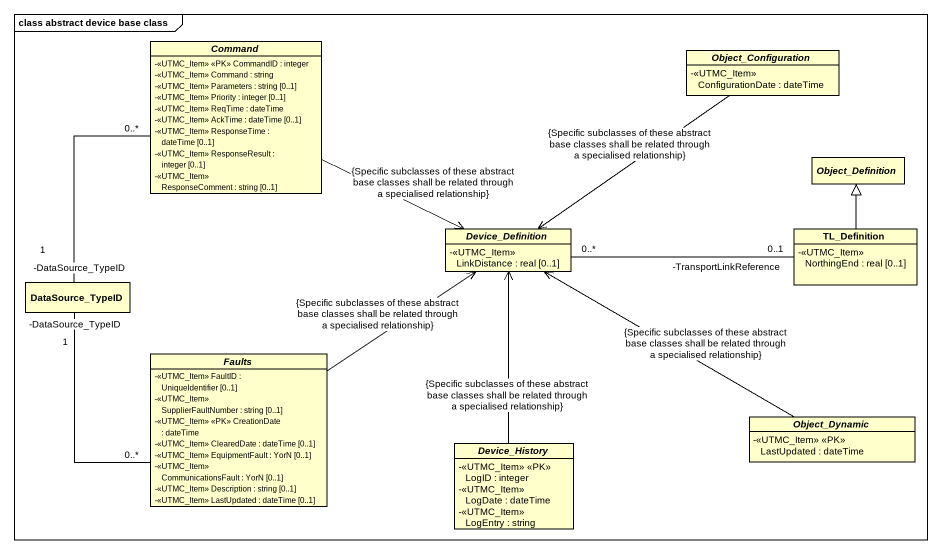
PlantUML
@startuml
mainframe class abstract device base class
hide circle
hide empty members
skinparam classAttributeIconSize 0
abstract class Command {
  -<<UTMC_Item>> <<PK>> CommandID : integer
  -<<UTMC_Item>> Command : string
  -<<UTMC_Item>> Parameters : string [0..1]
  -<<UTMC_Item>> Priority : integer [0..1]
  -<<UTMC_Item>> ReqTime : dateTime
  -<<UTMC_Item>> AckTime : dateTime [0..1]
  -<<UTMC_Item>> ResponseTime : dateTime [0..1]
  -<<UTMC_Item>> ResponseResult : integer [0..1]
  -<<UTMC_Item>> ResponseComment : string [0..1]
}
abstract class Object_Configuration {
  -<<UTMC_Item>> ConfigurationDate : dateTime
}
abstract class Object_Definition
abstract class Device_Definition {
  -<<UTMC_Item>> LinkDistance : real [0..1]
}
class TL_Definition {
  -<<UTMC_Item>> NorthingEnd : real [0..1]
}
class DataSource_TypeID
abstract class Faults {
  -<<UTMC_Item>> FaultID : UniqueIdentifier [0..1]
  -<<UTMC_Item>> SupplierFaultNumber : string [0..1]
  -<<UTMC_Item>> <<PK>> CreationDate : dateTime
  -<<UTMC_Item>> ClearedDate : dateTime [0..1]
  -<<UTMC_Item>> EquipmentFault : YorN [0..1]
  -<<UTMC_Item>> CommunicationsFault : YorN [0..1]
  -<<UTMC_Item>> Description : string [0..1]
  -<<UTMC_Item>> LastUpdated : dateTime [0..1]
}
abstract class Device_History {
  -<<UTMC_Item>> <<PK>> LogID : integer
  -<<UTMC_Item>> LogDate : dateTime
  -<<UTMC_Item>> LogEntry : string
}
abstract class Object_Dynamic {
  -<<UTMC_Item>> <<PK>> LastUpdated : dateTime
}
Command -right-> Device_Definition : {Specific subclasses of these abstract base classes shall be related through a specialised relationship}
Object_Configuration --> Device_Definition : {Specific subclasses of these abstract base classes shall be related through a specialised relationship}
Device_Definition "0..*" -right- "-TransportLinkReference\n0..1" TL_Definition
TL_Definition -up-|> Object_Definition
DataSource_TypeID "-DataSource_TypeID\n1" -up- "0..*" Command
DataSource_TypeID "-DataSource_TypeID\n1" -- "0..*" Faults
Faults -up-> Device_Definition : {Specific subclasses of these abstract base classes shall be related through a specialised relationship}
Device_History -up-> Device_Definition : {Specific subclasses of these abstract base classes shall be related through a specialised relationship}
Object_Dynamic -left-> Device_Definition : {Specific subclasses of these abstract base classes shall be related through a specialised relationship}
@enduml
